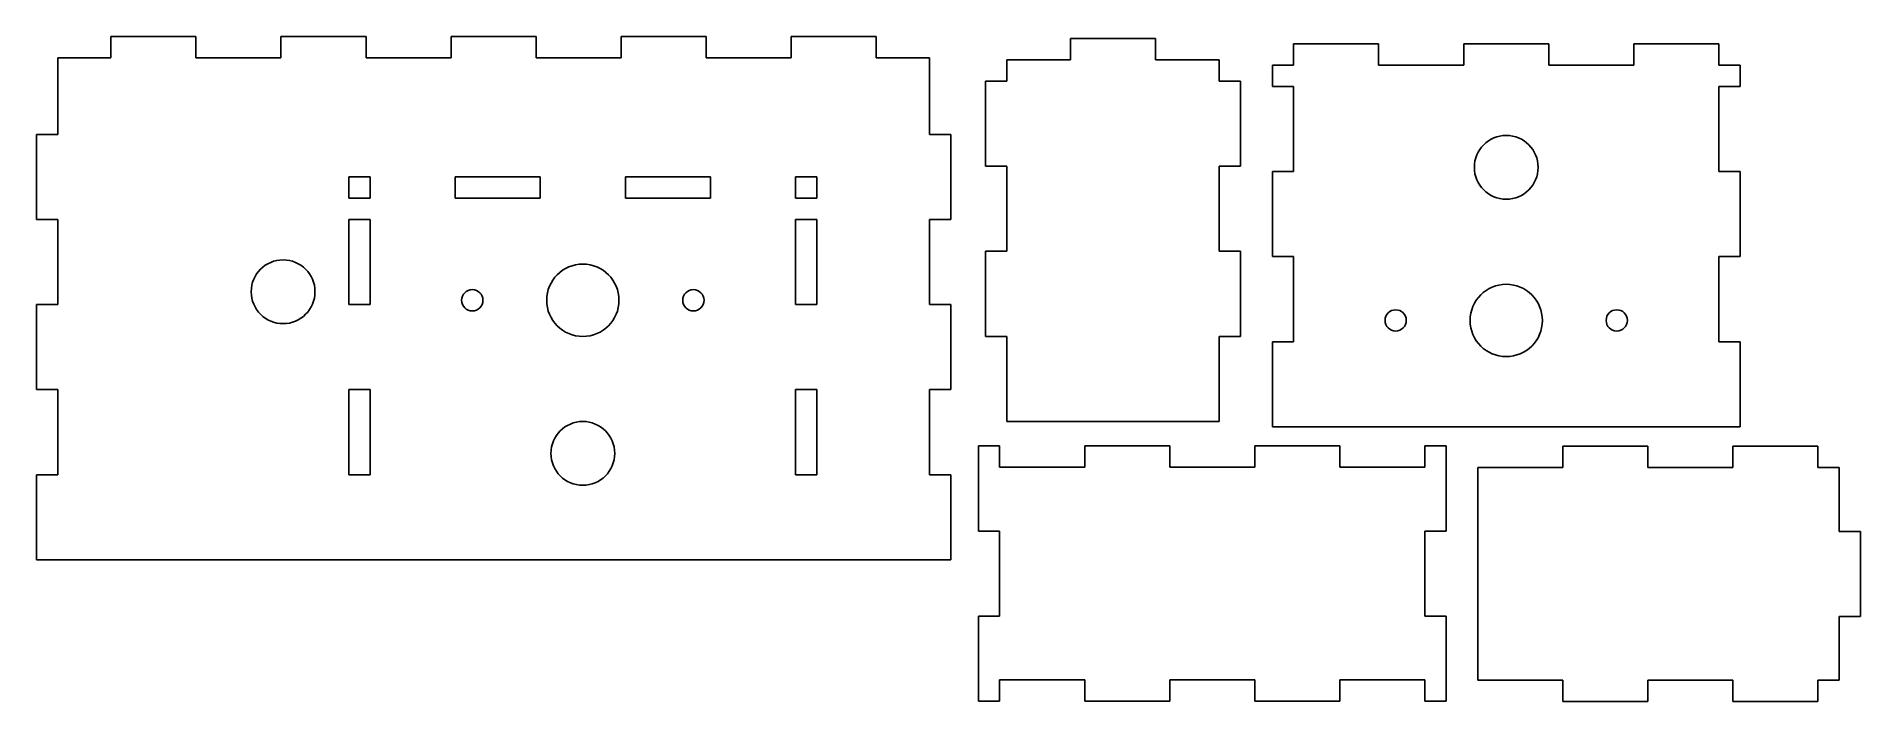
# Model space of a CAD drawing. Header units: millimetres. Extents: x 146 to 574, y 607 to 764.
import ezdxf

# ---------------------------------------------------------------- set-up
doc = ezdxf.new("R2010")
doc.units = ezdxf.units.MM

msp = doc.modelspace()

# ---------------------------------------------------------------- linework, layer by layer
at = {"color": 7, "linetype": 'Continuous', "lineweight": 25}
for p, q in [((163.01, 763.54), (163.01, 758.54)), ((183.01, 763.54), (163.01, 763.54)), ((183.01, 758.54), (183.01, 763.54)), ((203.01, 763.54), (203.01, 758.54)), ((223.01, 763.54), (203.01, 763.54)), ((223.01, 758.54), (223.01, 763.54)), ((243.01, 763.54), (243.01, 758.54)), ((263.01, 763.54), (243.01, 763.54)), ((263.01, 758.54), (263.01, 763.54)), ((283.01, 763.54), (283.01, 758.54)), ((303.01, 763.54), (283.01, 763.54)), ((303.01, 758.54), (303.01, 763.54)), ((323.01, 763.54), (323.01, 758.54)), ((343.01, 763.54), (323.01, 763.54)), ((343.01, 758.54), (343.01, 763.54)), ((388.67, 763.04), (388.67, 758.04)), ((408.67, 763.04), (388.67, 763.04)), ((408.67, 758.04), (408.67, 763.04)), ((461.14, 761.79), (441.14, 761.79)), ((441.14, 761.79), (441.14, 756.79)), ((461.14, 756.79), (461.14, 761.79)), ((481.14, 761.79), (481.14, 756.79)), ((501.14, 761.79), (481.14, 761.79)), ((501.14, 756.79), (501.14, 761.79)), ((521.14, 761.79), (521.14, 756.79)), ((541.14, 761.79), (521.14, 761.79)), ((541.14, 756.79), (541.14, 761.79)), ((150.51, 758.54), (150.51, 740.54)), ((150.51, 758.54), (163.01, 758.54)), ((183.01, 758.54), (203.01, 758.54)), ((223.01, 758.54), (243.01, 758.54)), ((263.01, 758.54), (283.01, 758.54)), ((303.01, 758.54), (323.01, 758.54)), ((343.01, 758.54), (355.51, 758.54)), ((355.51, 758.54), (355.51, 740.54)), ((373.67, 758.04), (373.67, 753.04)), ((388.67, 758.04), (373.67, 758.04)), ((423.67, 758.04), (408.67, 758.04)), ((423.67, 753.04), (423.67, 758.04)), ((436.14, 751.79), (436.14, 756.79)), ((436.14, 756.79), (441.14, 756.79)), ((481.14, 756.79), (461.14, 756.79)), ((521.14, 756.79), (501.14, 756.79)), ((546.14, 756.79), (541.14, 756.79)), ((546.14, 751.79), (546.14, 756.79)), ((368.67, 753.04), (368.67, 733.04)), ((373.67, 753.04), (368.67, 753.04)), ((423.67, 753.04), (428.67, 753.04)), ((428.67, 753.04), (428.67, 733.04)), ((441.14, 751.79), (436.14, 751.79)), ((441.14, 751.79), (441.14, 731.79)), ((541.14, 751.79), (546.14, 751.79)), ((541.14, 731.79), (541.14, 751.79)), ((145.51, 720.54), (145.51, 740.54)), ((150.51, 740.54), (145.51, 740.54)), ((355.51, 740.54), (360.51, 740.54)), ((360.51, 720.54), (360.51, 740.54)), ((223.99, 730.54), (218.99, 730.54)), ((218.99, 730.54), (218.99, 725.54)), ((223.99, 725.54), (223.99, 730.54)), ((243.99, 730.54), (263.99, 730.54)), ((243.99, 725.54), (243.99, 730.54)), ((263.99, 725.54), (263.99, 730.54)), ((283.99, 730.54), (303.99, 730.54)), ((283.99, 725.54), (283.99, 730.54)), ((303.99, 725.54), (303.99, 730.54)), ((328.99, 730.54), (323.99, 730.54)), ((323.99, 730.54), (323.99, 725.54)), ((328.99, 725.54), (328.99, 730.54)), ((368.67, 733.04), (373.67, 733.04)), ((373.67, 733.04), (373.67, 713.04)), ((428.67, 733.04), (423.67, 733.04)), ((423.67, 713.04), (423.67, 733.04)), ((436.14, 711.79), (436.14, 731.79)), ((436.14, 731.79), (441.14, 731.79)), ((546.14, 731.79), (541.14, 731.79)), ((546.14, 711.79), (546.14, 731.79)), ((218.99, 725.54), (223.99, 725.54)), ((243.99, 725.54), (263.99, 725.54)), ((283.99, 725.54), (303.99, 725.54)), ((323.99, 725.54), (328.99, 725.54)), ((150.51, 720.54), (145.51, 720.54)), ((150.51, 720.54), (150.51, 700.54)), ((223.99, 720.54), (218.99, 720.54)), ((218.99, 700.54), (218.99, 720.54)), ((223.99, 720.54), (223.99, 700.54)), ((323.99, 720.54), (328.99, 720.54)), ((323.99, 700.54), (323.99, 720.54)), ((328.99, 700.54), (328.99, 720.54)), ((355.51, 720.54), (360.51, 720.54)), ((355.51, 720.54), (355.51, 700.54)), ((368.67, 713.04), (368.67, 693.04)), ((373.67, 713.04), (368.67, 713.04)), ((423.67, 713.04), (428.67, 713.04)), ((428.67, 713.04), (428.67, 693.04)), ((441.14, 711.79), (436.14, 711.79)), ((441.14, 711.79), (441.14, 691.79)), ((541.14, 711.79), (546.14, 711.79)), ((541.14, 691.79), (541.14, 711.79)), ((145.51, 680.54), (145.51, 700.54)), ((150.51, 700.54), (145.51, 700.54)), ((223.99, 700.54), (218.99, 700.54)), ((323.99, 700.54), (328.99, 700.54)), ((355.51, 700.54), (360.51, 700.54)), ((360.51, 680.54), (360.51, 700.54)), ((368.67, 693.04), (373.67, 693.04)), ((373.67, 693.04), (373.67, 673.04)), ((428.67, 693.04), (423.67, 693.04)), ((423.67, 673.04), (423.67, 693.04)), ((436.14, 671.79), (436.14, 691.79)), ((436.14, 691.79), (441.14, 691.79)), ((546.14, 691.79), (541.14, 691.79)), ((546.14, 671.79), (546.14, 691.79)), ((150.51, 680.54), (145.51, 680.54)), ((150.51, 680.54), (150.51, 660.54)), ((223.99, 680.54), (218.99, 680.54)), ((218.99, 660.54), (218.99, 680.54)), ((223.99, 680.54), (223.99, 660.54)), ((323.99, 680.54), (328.99, 680.54)), ((323.99, 660.54), (323.99, 680.54)), ((328.99, 660.54), (328.99, 680.54)), ((355.51, 680.54), (360.51, 680.54)), ((355.51, 680.54), (355.51, 660.54)), ((373.67, 673.04), (423.67, 673.04)), ((436.14, 671.79), (546.14, 671.79)), ((367.01, 647.29), (367.01, 667.29)), ((367.01, 667.29), (372.01, 667.29)), ((372.01, 667.29), (372.01, 662.29)), ((392.01, 662.29), (392.01, 667.29)), ((392.01, 667.29), (412.01, 667.29)), ((412.01, 667.29), (412.01, 662.29)), ((432.01, 667.29), (432.01, 662.29)), ((452.01, 667.29), (432.01, 667.29)), ((452.01, 662.29), (452.01, 667.29)), ((472.01, 667.29), (472.01, 662.29)), ((477.01, 667.29), (472.01, 667.29)), ((477.01, 647.29), (477.01, 667.29)), ((504.45, 667.22), (504.45, 662.22)), ((524.45, 667.22), (504.45, 667.22)), ((524.45, 662.22), (524.45, 667.22)), ((544.45, 667.22), (544.45, 662.22)), ((564.45, 667.22), (544.45, 667.22)), ((564.45, 662.22), (564.45, 667.22)), ((392.01, 662.29), (372.01, 662.29)), ((432.01, 662.29), (412.01, 662.29)), ((472.01, 662.29), (452.01, 662.29)), ((484.45, 662.22), (484.45, 612.22)), ((504.45, 662.22), (484.45, 662.22)), ((544.45, 662.22), (524.45, 662.22)), ((569.45, 662.22), (564.45, 662.22)), ((569.45, 647.22), (569.45, 662.22)), ((145.51, 640.54), (145.51, 660.54)), ((150.51, 660.54), (145.51, 660.54)), ((223.99, 660.54), (218.99, 660.54)), ((323.99, 660.54), (328.99, 660.54)), ((355.51, 660.54), (360.51, 660.54)), ((360.51, 640.54), (360.51, 660.54)), ((372.01, 647.29), (367.01, 647.29)), ((372.01, 647.29), (372.01, 627.29)), ((472.01, 647.29), (477.01, 647.29)), ((472.01, 627.29), (472.01, 647.29)), ((574.45, 647.22), (569.45, 647.22)), ((574.45, 627.22), (574.45, 647.22)), ((145.51, 640.54), (360.51, 640.54)), ((367.01, 607.29), (367.01, 627.29)), ((367.01, 627.29), (372.01, 627.29)), ((477.01, 627.29), (472.01, 627.29)), ((477.01, 607.29), (477.01, 627.29)), ((569.45, 627.22), (574.45, 627.22)), ((569.45, 612.22), (569.45, 627.22)), ((372.01, 612.29), (372.01, 607.29)), ((372.01, 612.29), (392.01, 612.29)), ((392.01, 612.29), (392.01, 607.29)), ((412.01, 607.29), (412.01, 612.29)), ((412.01, 612.29), (432.01, 612.29)), ((432.01, 607.29), (432.01, 612.29)), ((452.01, 612.29), (452.01, 607.29)), ((452.01, 612.29), (472.01, 612.29)), ((472.01, 612.29), (472.01, 607.29)), ((484.45, 612.22), (504.45, 612.22)), ((504.45, 607.22), (504.45, 612.22)), ((524.45, 612.22), (524.45, 607.22)), ((524.45, 612.22), (544.45, 612.22)), ((544.45, 607.22), (544.45, 612.22)), ((564.45, 612.22), (564.45, 607.22)), ((564.45, 612.22), (569.45, 612.22)), ((372.01, 607.29), (367.01, 607.29)), ((392.01, 607.29), (412.01, 607.29)), ((452.01, 607.29), (432.01, 607.29)), ((472.01, 607.29), (477.01, 607.29)), ((524.45, 607.22), (504.45, 607.22)), ((564.45, 607.22), (544.45, 607.22))]:
    msp.add_line(p, q, dxfattribs=at)
for centre, radius in [((491.14, 732.79), 7.5), ((203.51, 703.54), 7.5), ((273.99, 701.54), 8.5), ((247.99, 701.54), 2.5), ((299.99, 701.54), 2.5), ((491.14, 696.79), 8.5), ((465.14, 696.79), 2.5), ((517.14, 696.79), 2.5), ((273.99, 665.54), 7.5)]:
    msp.add_circle(centre, radius, dxfattribs=at)

doc.saveas('drawing.dxf')
